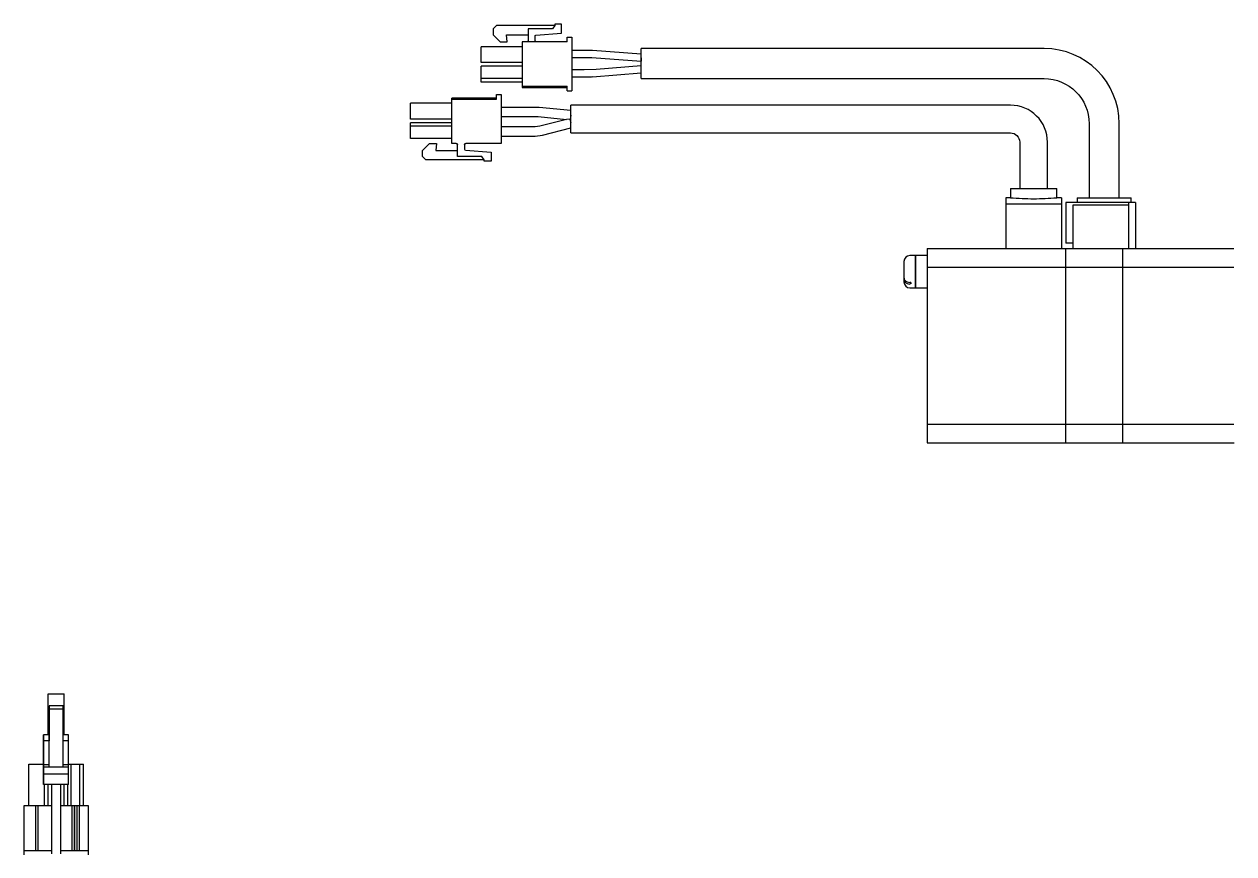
# Model space of a CAD drawing. Extents: x 0 to 1538, y -8 to 1191.
# Drawn here: x 303.7 to 565, y 785.2 to 964.5 of the extents above; entities that cross this region are included whole.
import ezdxf

# ---------------------------------------------------------------- set-up
doc = ezdxf.new("R2010")
doc.units = 0
doc.header["$LTSCALE"] = 0.5
doc.layers.add('MSM_CONTINUOUS', color=7, linetype='CONTINUOUS')

msp = doc.modelspace()

# ---------------------------------------------------------------- linework, layer by layer
at = {"layer": 'MSM_CONTINUOUS'}
for p, q in [((418.31, 964.45), (418.31, 964.15)), ((419.81, 964.45), (418.31, 964.45)), ((419.81, 962.54), (419.81, 964.45)), ((405.71, 964.15), (405.01, 963.45)), ((405.01, 963.45), (405.01, 962.15)), ((405.01, 962.15), (406.51, 960.65)), ((418.31, 964.15), (405.71, 964.15)), ((407.88, 962.15), (412.56, 962.15)), ((408.01, 960.65), (407.88, 962.15)), ((412.56, 963.45), (412.56, 960.95)), ((417.81, 963.45), (412.56, 963.45)), ((414.06, 960.95), (414.06, 961.85)), ((414.25, 962.05), (419.81, 962.54)), ((418.31, 964.15), (417.81, 963.45)), ((421.01, 961.65), (422.01, 961.65)), ((421.01, 960.65), (421.01, 961.65)), ((422.01, 961.65), (422.01, 950.05)), ((402.41, 956.15), (402.41, 959.55)), ((411.31, 959.55), (402.41, 959.55)), ((406.51, 960.65), (408.01, 960.65)), ((421.01, 960.65), (411.31, 960.65)), ((411.31, 960.65), (411.31, 950.8)), ((437.01, 952.7), (437.01, 959.2)), ((524.01, 959.2), (437.01, 959.2)), ((425.64, 958.78), (422.01, 958.78)), ((422.01, 957.28), (425.64, 957.28)), ((426.33, 957.25), (436.96, 956.46)), ((437.01, 957.96), (426.44, 958.75)), ((437.01, 957.2), (436.96, 956.46)), ((436.96, 956.46), (437.01, 956.48)), ((411.31, 956.15), (402.41, 956.15)), ((411.31, 955.35), (402.41, 955.35)), ((402.41, 951.95), (402.41, 955.35)), ((424.64, 954.58), (422.01, 954.58)), ((427.28, 954.68), (424.64, 954.58)), ((426.47, 953.11), (437.01, 953.95)), ((436.95, 955.45), (427.28, 954.68)), ((411.31, 952.7), (402.41, 952.7)), ((411.31, 951.95), (402.41, 951.95)), ((422.01, 953.08), (425.62, 953.08)), ((437.01, 952.7), (524.01, 952.7)), ((405.76, 948.25), (405.76, 949.25)), ((405.76, 949.25), (406.76, 949.25)), ((406.76, 949.25), (406.76, 938.65)), ((411.31, 951.05), (421.01, 951.05)), ((411.31, 950.8), (421.01, 950.8)), ((421.01, 950.05), (421.01, 951.05)), ((421.01, 950.05), (422.01, 950.05)), ((387.16, 943.95), (387.16, 947.35)), ((396.06, 947.35), (387.16, 947.35)), ((396.06, 938.65), (396.06, 948.5)), ((405.76, 948.5), (396.06, 948.5)), ((396.06, 948.25), (405.76, 948.25)), ((414.67, 946.48), (406.76, 946.48)), ((414.96, 946.47), (414.67, 946.48)), ((421.76, 945.81), (414.96, 946.47)), ((421.76, 940.95), (421.76, 946.95)), ((516.76, 946.95), (421.76, 946.95)), ((396.06, 943.95), (387.16, 943.95)), ((396.06, 943.95), (387.16, 943.95)), ((406.76, 944.48), (414.67, 944.48)), ((414.67, 944.48), (414.76, 944.47)), ((414.76, 944.47), (420.82, 943.89)), ((420.82, 943.89), (415.13, 942.41)), ((421.54, 943.95), (420.82, 943.89)), ((421.54, 943.95), (421.76, 943.1)), ((421.58, 943.82), (421.67, 943.81)), ((421.76, 944.8), (421.67, 943.81)), ((387.16, 939.75), (387.16, 943.15)), ((396.06, 943.15), (387.16, 943.15)), ((396.06, 942.4), (387.16, 942.4)), ((414.12, 942.28), (406.76, 942.28)), ((415.13, 942.41), (414.12, 942.28)), ((415.64, 940.47), (421.76, 942.07)), ((421.76, 940.95), (516.76, 940.95)), ((533.76, 942.95), (533.76, 926.95)), ((540.26, 926.95), (540.26, 942.95)), ((396.06, 939.75), (387.16, 939.75)), ((396.06, 939.75), (387.16, 939.75)), ((389.76, 937.15), (391.26, 938.65)), ((391.26, 938.65), (392.76, 938.65)), ((392.76, 938.65), (392.63, 937.15)), ((392.76, 938.65), (392.63, 937.15)), ((397.01, 938.65), (396.06, 938.65)), ((397.01, 938.65), (396.06, 938.65)), ((397.01, 938.65), (397.02, 938.65)), ((397.31, 935.85), (397.31, 938.35)), ((398.81, 938.35), (398.81, 937.45)), ((406.76, 938.65), (399.11, 938.65)), ((399.11, 938.65), (399.11, 938.65)), ((406.76, 938.65), (399.11, 938.65)), ((406.76, 940.28), (414.12, 940.28)), ((414.12, 940.28), (415.64, 940.47)), ((518.76, 938.95), (518.76, 928.95)), ((524.76, 928.95), (524.76, 938.95)), ((389.76, 935.85), (389.76, 937.15)), ((390.46, 935.15), (389.76, 935.85)), ((390.46, 935.15), (389.76, 935.85)), ((392.63, 937.15), (397.31, 937.15)), ((402.56, 935.85), (397.31, 935.85)), ((402.56, 935.85), (397.31, 935.85)), ((399, 937.26), (404.56, 936.77)), ((403.06, 935.15), (402.56, 935.85)), ((403.06, 935.15), (402.56, 935.85)), ((404.56, 936.77), (404.56, 934.85)), ((403.06, 935.15), (390.46, 935.15)), ((403.06, 935.15), (390.46, 935.15)), ((403.06, 934.85), (403.06, 935.15)), ((404.56, 934.85), (403.06, 934.85)), ((404.56, 934.85), (403.06, 934.85)), ((516.76, 928.95), (526.76, 928.95)), ((516.76, 928.95), (516.76, 926.95)), ((526.76, 926.95), (526.76, 928.95)), ((515.76, 926.95), (515.76, 915.95)), ((516.76, 926.95), (515.76, 926.95)), ((527.76, 925.52), (515.76, 925.52)), ((527.76, 926.95), (526.76, 926.95)), ((527.76, 926.95), (527.76, 915.95)), ((543.76, 925.95), (528.76, 925.95)), ((528.76, 925.95), (528.76, 917.15)), ((530.26, 925.35), (530.26, 915.95)), ((542.26, 925.35), (530.26, 925.35)), ((531.19, 926.95), (542.83, 926.95)), ((531.19, 926.95), (531.19, 925.95)), ((542.26, 925.95), (542.26, 915.95)), ((542.83, 925.95), (542.83, 926.95)), ((543.76, 925.95), (543.76, 915.95)), ((498.76, 915.95), (528.71, 915.95)), ((498.76, 915.95), (498.76, 873.95)), ((528.71, 873.95), (528.71, 915.95)), ((528.71, 915.9), (528.76, 915.9)), ((530.26, 917.15), (528.76, 917.15)), ((528.76, 915.95), (565.01, 915.95)), ((528.76, 873.95), (528.76, 915.95)), ((541.01, 873.95), (541.01, 915.95)), ((541.01, 915.9), (541.06, 915.9)), ((541.06, 873.95), (541.06, 915.95)), ((493.76, 913.15), (493.76, 908.75)), ((496.21, 914.45), (495.06, 914.45)), ((496.21, 914.45), (496.21, 907.45)), ((496.26, 914.4), (496.21, 914.4)), ((498.76, 914.45), (496.26, 914.45)), ((496.26, 914.45), (496.26, 907.45)), ((498.76, 911.92), (528.71, 911.92)), ((528.71, 911.67), (528.76, 911.67)), ((528.76, 911.92), (541.01, 911.92)), ((541.01, 911.67), (541.06, 911.67)), ((541.06, 911.92), (565.01, 911.92)), ((495.26, 908.66), (495.06, 908.66)), ((495.26, 908.31), (495.06, 908.31)), ((495.06, 907.45), (496.21, 907.45)), ((495.26, 908.66), (495.26, 908.31)), ((496.21, 907.5), (496.26, 907.5)), ((496.26, 907.45), (498.76, 907.45)), ((528.71, 878.24), (528.76, 878.24)), ((541.01, 878.24), (541.06, 878.24)), ((498.76, 877.98), (528.71, 877.98)), ((528.76, 877.98), (541.01, 877.98)), ((541.06, 877.98), (565.01, 877.98)), ((498.76, 873.95), (528.71, 873.95)), ((528.71, 874), (528.76, 874)), ((528.76, 873.95), (541.01, 873.95)), ((541.01, 874), (541.06, 874)), ((541.06, 873.95), (565.01, 873.95)), ((565.01, 874), (565.06, 874)), ((308.9, 810.85), (308.9, 819.75)), ((308.9, 819.75), (312.3, 819.75)), ((308.9, 810.85), (308.9, 819.75)), ((308.9, 810.85), (308.9, 819.75)), ((312.3, 810.85), (312.3, 819.75)), ((309.1, 817.15), (309.1, 815.65)), ((309.1, 816.45), (309.1, 817.15)), ((312.1, 817.15), (309.1, 817.15)), ((309.1, 803.85), (309.1, 816.45)), ((312.1, 816.45), (309.1, 816.45)), ((309.1, 815.65), (309.1, 814.15)), ((312.1, 816.45), (312.1, 817.15)), ((312.1, 803.85), (312.1, 816.45)), ((309.1, 814.28), (309.1, 809.6)), ((309.1, 814.15), (309.1, 814.28)), ((307.9, 809.9), (307.9, 810.85)), ((307.9, 810.85), (307.9, 801.15)), ((307.9, 810.85), (307.9, 810.85)), ((309.1, 810.85), (307.9, 810.85)), ((313.3, 810.85), (312.1, 810.85)), ((313.3, 809.9), (313.3, 810.85)), ((307.9, 809.6), (307.9, 809.9)), ((307.9, 804.35), (307.9, 809.6)), ((309.1, 809.6), (307.9, 809.6)), ((307.9, 808.1), (307.9, 807.92)), ((307.9, 807.8), (307.9, 808.1)), ((307.9, 807.92), (307.9, 802.35)), ((307.9, 800.15), (307.9, 807.8)), ((309.1, 809.9), (309.1, 809.6)), ((309.1, 804.35), (309.1, 809.6)), ((313.3, 809.6), (312.1, 809.6)), ((313.3, 809.6), (313.3, 809.9)), ((313.3, 804.35), (313.3, 809.6)), ((304.7, 804.5), (307.9, 804.5)), ((304.7, 795.6), (304.7, 804.5)), ((307.9, 803.85), (307.9, 804.35)), ((309.1, 804.35), (307.9, 804.35)), ((307.9, 802.35), (307.9, 803.85)), ((313.3, 803.85), (307.9, 803.85)), ((313.3, 802.35), (307.9, 802.35)), ((309.1, 803.85), (309.1, 804.35)), ((313.3, 804.35), (312.1, 804.35)), ((313.3, 804.5), (316.5, 804.5)), ((313.3, 803.85), (313.3, 804.35)), ((313.3, 802.35), (313.3, 803.85)), ((313.3, 800.15), (313.3, 802.35)), ((313.85, 795.6), (313.85, 804.5)), ((315.75, 795.6), (315.75, 804.5)), ((316.5, 795.6), (316.5, 804.5)), ((307.9, 801.15), (307.9, 800.15)), ((307.9, 800.15), (307.9, 800.15)), ((313.3, 800.15), (307.9, 800.15)), ((308.1, 795.6), (308.1, 800.15)), ((308.9, 795.6), (308.9, 800.15)), ((309.6, 800.15), (309.6, 792.79)), ((309.6, 800.15), (309.6, 792.25)), ((311.6, 792.79), (311.6, 800.15)), ((312.3, 795.6), (312.3, 800.15)), ((313.1, 795.6), (313.1, 800.15)), ((303.7, 795.6), (309.6, 795.6)), ((303.7, 784.9), (303.7, 795.6)), ((306.15, 795.6), (306.15, 785.9)), ((306.65, 795.6), (306.65, 785.9)), ((311.6, 795.6), (317.5, 795.6)), ((314, 795.6), (314, 785.9)), ((314.5, 795.6), (314.5, 785.9)), ((314.55, 795.6), (314.55, 785.9)), ((315.05, 795.6), (315.05, 785.9)), ((315.1, 795.6), (315.1, 785.9)), ((315.6, 795.6), (315.6, 785.9)), ((317.5, 795.6), (317.5, 784.9)), ((309.6, 792.79), (309.6, 791.53)), ((309.6, 792.25), (309.6, 792.06)), ((309.6, 792.06), (309.6, 785.15)), ((311.6, 791.53), (311.6, 792.79)), ((309.6, 791.53), (309.6, 785.15)), ((311.6, 785.15), (311.6, 791.53)), ((303.7, 785.9), (309.6, 785.9)), ((311.6, 785.9), (317.5, 785.9))]:
    msp.add_line(p, q, dxfattribs=at)
at = {"layer": 'MSM_CONTINUOUS', "extrusion": (0, 0, -1)}
for centre, radius, start, end in [((-414.26, 961.85), 0.2, 0, 85), ((-412.26, 960.95), 0.3, 180, 270), ((-414.36, 960.95), 0.3, 270, 0), ((-425.64, 948.03), 9.25, 90, 94.2892), ((-524.01, 942.95), 9.75, 90, 180), ((-516.76, 938.95), 2, 90, 180), ((-397.01, 938.35), 0.3, 90, 180), ((-397.01, 938.35), 0.3, 90, 180), ((-399.11, 938.35), 0.3, 0, 90), ((-399.11, 938.35), 0.3, 0, 90)]:
    msp.add_arc(centre, radius, start, end, dxfattribs=at)
at = {"layer": 'MSM_CONTINUOUS'}
for centre, radius, start, end in [((524.01, 942.95), 16.25, 360, 90), ((425.64, 948.03), 10.75, 85.7108, 90), ((436.95, 955.37), 0.0773, 39.0479, 89.5838), ((425.62, 963.83), 10.75, 270, 274.548), ((516.76, 938.95), 8, 360, 90), ((397.01, 938.35), 0.3, 360, 90), ((399.11, 938.35), 0.3, 90, 180), ((399.11, 938.35), 0.3, 90, 180), ((399.01, 937.45), 0.2, 180, 265), ((521.77, 986.97), 60.23, 265.2289, 269.9909), ((521.75, 987), 60.26, 270.0102, 274.77), ((495.06, 913.15), 1.3, 90, 180), ((494.52, 909.61), 0.754, 185.8166, 221.8939), ((494.51, 909.26), 0.751, 181.7681, 218.8955), ((495.06, 908.75), 1.3, 180, 270), ((494.98, 909.71), 1.41, 221.3743, 272.8178), ((494.97, 910.05), 1.39, 222.8199, 273.04)]:
    msp.add_arc(centre, radius, start, end, dxfattribs=at)

doc.saveas('drawing.dxf')
